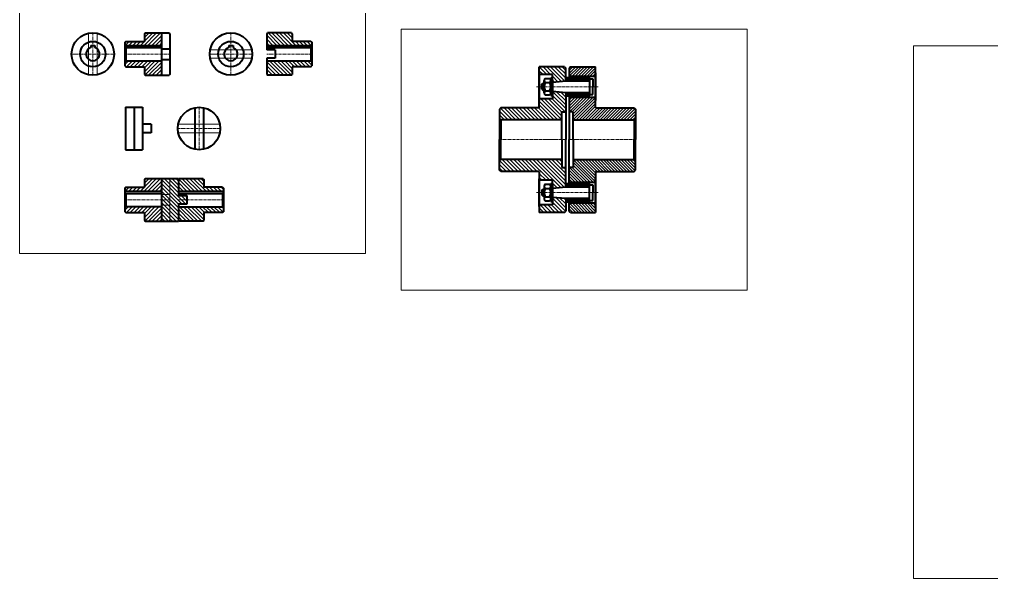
# Model space of a CAD drawing. Header units: millimetres. Extents: x -11382 to 23553, y -372 to 10786.
# Drawn here: x 557 to 1703, y 3916 to 4575 of the extents above; entities that cross this region are included whole.
import ezdxf

# ---------------------------------------------------------------- set-up
doc = ezdxf.new("R2010")
doc.units = ezdxf.units.MM
doc.header["$LTSCALE"] = 0.2
doc.linetypes.add('CENTER', pattern=[50.8, 31.75, -6.35, 6.35, -6.35])
doc.linetypes.add('HIDDEN', pattern=[9.525, 6.35, -3.175])
for name, color, linetype, lineweight in [('đướng nét đứt', 4, 'HIDDEN', 20), ('đường bao thấy', 7, 'Continuous', 40), ('đường kích thước', 90, 'Continuous', 15), ('đường mặt cắt', 160, 'Continuous', 15), ('đường nét mảnh', 220, 'Continuous', 15), ('đường nét tâm', 137, 'CENTER', 15)]:
    doc.layers.add(name, color=color, linetype=linetype, lineweight=lineweight)
pattern_1 = [(45, (631.808, 1998.392), (-2.245064, 2.245064), [])]
pattern_2 = [(135, (631.808, 1998.392), (-2.245064, -2.245064), [])]
pattern_3 = [(135, (-216.7068, -2536.049), (-2.245064, -2.245064), [])]
pattern_4 = [(45, (631.808, 1826.6903), (-2.245064, 2.245064), [])]
pattern_5 = [(45, (516.8664, -2750.062), (-1.75114994, 1.75114994), [])]
pattern_6 = [(315, (516.8664, 11617.3534), (-1.75114994, -1.75114994), [])]

# ---------------------------------------------------------------- blocks, each defined once
blk = doc.blocks.new('khớp nối oldham')
at = {"layer": 'đường mặt cắt', "ltscale": 0.5}
h = blk.add_hatch(dxfattribs=at)
h.set_pattern_fill('ANSI31', color=256, angle=90, style=0)
h.set_pattern_definition([(135, (-137.6363, -2366.6426), (-2.245064, -2.245064), [])])
h.paths.add_polyline_path([(20, 25), (0, 25), (0, -25), (20, -25), (20, -5), (30, -5), (30, 5), (20, 5)])
at = {"layer": 'đường bao thấy', "ltscale": 0.5}
for p, q in [((0, 25), (0, -25)), ((0, 25), (20, 25)), ((20, 25), (20, 5)), ((30, 5), (20, 5)), ((30, 5), (30, -5)), ((20, -5), (20, -25)), ((30, -5), (20, -5)), ((0, -25), (20, -25))]:
    blk.add_line(p, q, dxfattribs=at)
blk = doc.blocks.new('khớp nối oldham 2')
at = {"layer": 'đường mặt cắt', "ltscale": 0.5}
h = blk.add_hatch(dxfattribs=at)
h.set_pattern_fill('ANSI31', color=256, angle=90, style=0)
h.set_pattern_definition(pattern_3)
h.paths.add_polyline_path([(53, 15), (30, 15), (30, 24), (29, 25), (1, 25), (0, 24), (0, 10.3), (53, 10.3)])
h = blk.add_hatch(dxfattribs=at)
h.set_pattern_fill('ANSI31', color=256, angle=90, style=0)
h.set_pattern_definition(pattern_3)
h.paths.add_polyline_path([(0, -8), (0, -24), (1, -25), (29, -25), (30, -24), (30, -15), (53, -15), (53, -9), (52, -8)])
at = {"layer": 'đường bao thấy', "ltscale": 0.5}
for p, q in [((0, 24), (1, 25)), ((0, 24), (0, 5)), ((29, 25), (1, 25)), ((29, 25), (30, 24)), ((30, 24), (30, 15)), ((52, 15), (30, 15)), ((52, 15), (53, 14)), ((53, 14), (53, -14)), ((0, 10.3), (53, 10.3)), ((0, 7.6), (52, 7.6)), ((10, 5), (0, 5)), ((10, 5), (10, -5)), ((52, 7.6), (53, 8.6)), ((52, 7.6), (52, -8)), ((10, -5), (0, -5)), ((0, -5), (0, -24)), ((0, -8), (52, -8)), ((52, -8), (53, -9)), ((52, -15), (30, -15)), ((30, -15), (30, -24)), ((52, -15), (53, -14)), ((0, -24), (1, -25)), ((29, -25), (1, -25)), ((29, -25), (30, -24))]:
    blk.add_line(p, q, dxfattribs=at)
at = {"layer": 'đường nét tâm', "ltscale": 0.5}
blk.add_line((53, 0), (0, 0), dxfattribs=at)

msp = doc.modelspace()

# ---------------------------------------------------------------- hatches: boundary and pattern name
at = {"layer": 'đường mặt cắt', "ltscale": 0.5}
h = msp.add_hatch(dxfattribs=at)
h.set_pattern_fill('ANSI31', color=256, style=0)
h.set_pattern_definition(pattern_1)
h.paths.add_polyline_path([(724.435, 4559.441), (705.435, 4559.441), (704.435, 4558.441), (704.435, 4549.441), (682.444, 4549.441), (681.444, 4548.441), (681.444, 4544.741), (724.435, 4544.741)])
h = msp.add_hatch(dxfattribs=at)
h.set_pattern_fill('ANSI31', color=256, angle=90, style=0)
h.set_pattern_definition(pattern_2)
h.paths.add_polyline_path([(901.505, 4549.441), (878.515, 4549.441), (878.515, 4558.441), (877.515, 4559.441), (849.515, 4559.441), (848.515, 4558.441), (848.515, 4544.741), (901.505, 4544.741)])
h = msp.add_hatch(dxfattribs=at)
h.set_pattern_fill('ANSI31', color=256, style=0)
h.set_pattern_definition(pattern_1)
h.paths.add_polyline_path([(724.435, 4526.441), (682.444, 4526.441), (681.444, 4525.441), (681.444, 4520.441), (682.444, 4519.441), (704.435, 4519.441), (704.435, 4510.441), (705.435, 4509.441), (724.435, 4509.441)])
h = msp.add_hatch(dxfattribs=at)
h.set_pattern_fill('ANSI31', color=256, angle=90, style=0)
h.set_pattern_definition(pattern_2)
h.paths.add_polyline_path([(848.515, 4526.441), (848.515, 4510.441), (849.515, 4509.441), (877.515, 4509.441), (878.515, 4510.441), (878.515, 4519.441), (901.505, 4519.441), (901.505, 4525.441), (900.505, 4526.441)])
at = {"layer": 'đường mặt cắt'}
h = msp.add_hatch(dxfattribs=at)
h.set_pattern_fill('ANSI31', color=256, angle=90, style=0)
h.paths.add_polyline_path([(1185.243, 4510.476), (1185.243, 4504.236), (1185.243, 4501.296), (1200.843, 4502.796), (1200.843, 4504.236), (1200.843, 4506.576), (1200.843, 4517.886), (1199.283, 4519.446), (1169.643, 4519.446), (1169.643, 4510.476)])
at = {"layer": 'đường mặt cắt', "ltscale": 0.5}
h = msp.add_hatch(dxfattribs=at)
h.set_pattern_fill('ANSI31', color=256, scale=0.78, style=0)
h.set_pattern_definition(pattern_5)
h.paths.add_polyline_path([(1204.843, 4508.236), (1236.043, 4508.236), (1236.043, 4519.446), (1204.843, 4519.446)])
at = {"layer": 'đường mặt cắt'}
h = msp.add_hatch(dxfattribs=at)
h.set_pattern_fill('ANSI31', color=256, scale=0.3, style=0)
h.paths.add_polyline_path([(1204.843, 4502.796), (1204.843, 4506.796), (1200.843, 4506.796), (1200.843, 4504.236), (1200.843, 4502.796)])
h = msp.add_hatch(dxfattribs=at)
h.set_pattern_fill('NET3', color=6, scale=0.3, style=0)
h.paths.add_polyline_path([(1228.843, 4502.796), (1228.843, 4506.237, 0.40473061), (1226.908, 4508.236), (1226.778, 4508.236, 0.40473061), (1224.843, 4506.237, 0.40473061), (1222.908, 4508.236), (1222.778, 4508.236, 0.40473061), (1220.843, 4506.237, 0.40473061), (1218.908, 4508.236), (1218.778, 4508.236, 0.40473061), (1216.843, 4506.237, 0.40473061), (1214.908, 4508.236), (1214.778, 4508.236, 0.40473061), (1212.843, 4506.237, 0.40473061), (1210.908, 4508.236), (1210.778, 4508.236, 0.40473061), (1208.843, 4506.237, 0.40473061), (1206.908, 4508.236), (1206.778, 4508.236, 0.40473061), (1204.843, 4506.237), (1204.843, 4502.796)])
h = msp.add_hatch(dxfattribs=at)
h.set_pattern_fill('ANSI31', color=256, angle=90, style=0)
h.paths.add_polyline_path([(1200.843, 4489.296), (1185.243, 4490.796), (1185.243, 4485.546), (1185.243, 4481.616), (1169.643, 4481.616), (1169.643, 4479.666), (1169.643, 4471.086), (1124.403, 4471.086), (1122.843, 4469.526), (1122.843, 4458.606), (1124.403, 4457.046), (1196.163, 4457.046), (1196.163, 4466.406), (1200.843, 4466.406)])
h = msp.add_hatch(dxfattribs=at)
h.set_pattern_fill('ANSI31', color=256, scale=0.3, style=0)
h.paths.add_polyline_path([(1200.843, 4485.296), (1204.843, 4485.296), (1204.843, 4489.296), (1200.843, 4489.296)])
h = msp.add_hatch(dxfattribs=at)
h.set_pattern_fill('NET3', color=6, scale=0.3, style=0)
h.paths.add_polyline_path([(1216.843, 4485.855, 0.40473061), (1218.778, 4483.856), (1218.908, 4483.856, 0.40473061), (1220.843, 4485.855, 0.40473061), (1222.778, 4483.856), (1222.908, 4483.856, 0.40473061), (1224.843, 4485.855, 0.40473061), (1226.778, 4483.856), (1226.908, 4483.856, 0.40473061), (1228.843, 4485.855), (1228.843, 4489.296), (1204.843, 4489.296), (1204.843, 4485.855, 0.40473061), (1206.778, 4483.856), (1206.908, 4483.856, 0.40473061), (1208.843, 4485.855, 0.40473061), (1210.778, 4483.856), (1210.908, 4483.856, 0.40473061), (1212.843, 4485.855, 0.40473061), (1214.778, 4483.856), (1214.908, 4483.856, 0.40473061)])
at = {"layer": 'đường mặt cắt', "ltscale": 0.5}
h = msp.add_hatch(dxfattribs=at)
h.set_pattern_fill('ANSI31', color=256, scale=0.78, style=0)
h.set_pattern_definition(pattern_5)
h.paths.add_polyline_path([(1236.043, 4483.856), (1204.843, 4483.856), (1204.843, 4466.406), (1209.523, 4466.406), (1209.523, 4457.046), (1281.283, 4457.046), (1282.843, 4458.606), (1282.843, 4471.086), (1236.043, 4471.086)])
at = {"layer": 'đường mặt cắt'}
h = msp.add_hatch(dxfattribs=at)
h.set_pattern_fill('ANSI31', color=256, angle=90, style=0)
h.paths.add_polyline_path([(1169.643, 4396.206), (1169.643, 4385.676), (1185.243, 4385.676), (1185.243, 4376.496), (1200.843, 4377.996), (1200.843, 4400.886), (1196.163, 4400.886), (1196.163, 4410.246), (1124.403, 4410.246), (1122.843, 4408.686), (1122.843, 4397.766), (1124.403, 4396.206)])
at = {"layer": 'đường mặt cắt', "ltscale": 0.5}
h = msp.add_hatch(dxfattribs=at)
h.set_pattern_fill('ANSI31', color=256, scale=0.78, style=0)
h.set_pattern_definition(pattern_6)
h.paths.add_polyline_path([(1236.043, 4383.436), (1204.843, 4383.436), (1204.843, 4400.886), (1209.523, 4400.886), (1209.523, 4410.246), (1281.283, 4410.246), (1282.843, 4408.686), (1282.843, 4396.206), (1236.043, 4396.206)])
h = msp.add_hatch(dxfattribs=at)
h.set_pattern_fill('ANSI31', color=256, style=0)
h.set_pattern_definition(pattern_4)
h.paths.add_polyline_path([(724.435, 4373.039), (724.435, 4387.739), (705.435, 4387.739), (704.435, 4386.739), (704.435, 4377.739), (682.444, 4377.739), (681.444, 4376.739), (681.444, 4373.039)])
at = {"layer": 'đường mặt cắt'}
h = msp.add_hatch(dxfattribs=at)
h.set_pattern_fill('ANSI31', color=256, scale=0.3, style=0)
h.paths.add_polyline_path([(1200.843, 4377.996), (1204.843, 4377.996), (1204.843, 4381.996), (1200.843, 4381.996)])
h = msp.add_hatch(dxfattribs=at)
h.set_pattern_fill('NET3', color=6, scale=0.3, style=0)
h.paths.add_polyline_path([(1220.843, 4381.437, 0.40473061), (1218.908, 4383.436), (1218.778, 4383.436, 0.40473061), (1216.843, 4381.437, 0.40473061), (1214.908, 4383.436), (1214.778, 4383.436, 0.40473061), (1212.843, 4381.437, 0.40473061), (1210.908, 4383.436), (1210.778, 4383.436, 0.40473061), (1208.843, 4381.437, 0.40473061), (1206.908, 4383.436), (1206.778, 4383.436, 0.40473061), (1204.843, 4381.437), (1204.843, 4377.996), (1228.843, 4377.996), (1228.843, 4381.437, 0.40473061), (1226.908, 4383.436), (1226.778, 4383.436, 0.40473061), (1224.843, 4381.437, 0.40473061), (1222.908, 4383.436), (1222.778, 4383.436, 0.40473061)])
h = msp.add_hatch(dxfattribs=at)
h.set_pattern_fill('ANSI31', color=256, angle=90, style=0)
h.paths.add_polyline_path([(1199.283, 4347.846), (1200.843, 4349.406), (1200.843, 4363.056), (1200.843, 4364.496), (1185.243, 4365.996), (1185.243, 4360.746), (1185.243, 4356.816), (1169.643, 4356.816), (1169.643, 4354.866), (1169.643, 4347.846)])
h = msp.add_hatch(dxfattribs=at)
h.set_pattern_fill('ANSI31', color=256, scale=0.3, style=0)
h.paths.add_polyline_path([(1200.843, 4360.716), (1200.843, 4360.496), (1204.843, 4360.496), (1204.843, 4364.496), (1200.843, 4364.496), (1200.843, 4363.056)])
h = msp.add_hatch(dxfattribs=at)
h.set_pattern_fill('NET3', color=6, scale=0.3, style=0)
h.paths.add_polyline_path([(1204.843, 4364.496), (1204.843, 4361.055, 0.40473061), (1206.778, 4359.056), (1206.908, 4359.056, 0.40473061), (1208.843, 4361.055, 0.40473061), (1210.778, 4359.056), (1210.908, 4359.056, 0.40473061), (1212.843, 4361.055, 0.40473061), (1214.778, 4359.056), (1214.908, 4359.056, 0.40473061), (1216.843, 4361.055, 0.40473061), (1218.778, 4359.056), (1218.908, 4359.056, 0.40473061), (1220.843, 4361.055, 0.40473061), (1222.778, 4359.056), (1222.908, 4359.056, 0.40473061), (1224.843, 4361.055, 0.40473061), (1226.778, 4359.056), (1226.908, 4359.056, 0.40473061), (1228.843, 4361.055), (1228.843, 4364.496)])
at = {"layer": 'đường mặt cắt', "ltscale": 0.5}
h = msp.add_hatch(dxfattribs=at)
h.set_pattern_fill('ANSI31', color=256, style=0)
h.set_pattern_definition(pattern_4)
h.paths.add_polyline_path([(724.435, 4354.739), (682.444, 4354.739), (681.444, 4353.739), (681.444, 4348.739), (682.444, 4347.739), (704.435, 4347.739), (704.435, 4338.739), (705.435, 4337.739), (724.435, 4337.739)])
h = msp.add_hatch(dxfattribs=at)
h.set_pattern_fill('ANSI31', color=256, scale=0.78, style=0)
h.set_pattern_definition(pattern_6)
h.paths.add_polyline_path([(1204.843, 4359.056), (1236.043, 4359.056), (1236.043, 4347.846), (1204.843, 4347.846)])

# ---------------------------------------------------------------- linework, layer by layer
at = {"layer": 'đướng nét đứt', "ltscale": 0.5}
for p, q in [((638.63, 4558.936), (638.63, 4509.946)), ((648.63, 4558.936), (648.63, 4509.946)), ((781.769, 4539.441), (830.759, 4539.441)), ((781.769, 4529.441), (830.759, 4529.441)), ((744.33, 4451.786), (793.32, 4451.786)), ((744.33, 4441.786), (793.32, 4441.786)), ((733.435, 4387.739), (734.435, 4386.739)), ((734.435, 4386.739), (734.435, 4338.739)), ((724.435, 4368.984), (734.435, 4368.984)), ((724.435, 4356.494), (734.435, 4356.494)), ((734.435, 4338.739), (733.435, 4337.739))]:
    msp.add_line(p, q, dxfattribs=at)
at = {"layer": 'đường bao thấy', "ltscale": 0.5}
for p, q in [((704.435, 4558.441), (705.435, 4559.441)), ((705.435, 4559.441), (733.435, 4559.441)), ((724.435, 4559.441), (724.435, 4526.441)), ((733.435, 4559.441), (734.435, 4558.441)), ((848.515, 4558.441), (849.515, 4559.441)), ((877.515, 4559.441), (849.515, 4559.441)), ((877.515, 4559.441), (878.515, 4558.441)), ((682.444, 4549.441), (681.444, 4548.441)), ((681.444, 4548.441), (681.444, 4520.441)), ((682.444, 4549.441), (704.435, 4549.441)), ((704.435, 4558.441), (704.435, 4549.441)), ((734.435, 4558.441), (734.435, 4510.441)), ((848.515, 4558.441), (848.515, 4539.441)), ((878.515, 4558.441), (878.515, 4549.441)), ((900.505, 4549.441), (878.515, 4549.441)), ((900.505, 4549.441), (901.505, 4548.441)), ((901.505, 4548.441), (901.505, 4520.441)), ((641.13, 4544.741), (646.13, 4544.741)), ((641.13, 4544.741), (641.13, 4542.04)), ((646.13, 4544.741), (646.13, 4542.04)), ((681.444, 4544.741), (724.435, 4544.741)), ((681.444, 4543.04), (682.444, 4542.04)), ((682.444, 4542.04), (724.435, 4542.04)), ((682.444, 4542.04), (682.444, 4526.441)), ((724.435, 4540.686), (734.435, 4540.686)), ((803.764, 4544.741), (803.764, 4542.04)), ((803.764, 4544.741), (808.764, 4544.741)), ((808.764, 4544.741), (808.764, 4542.04)), ((848.515, 4544.741), (901.505, 4544.741)), ((848.515, 4542.04), (900.505, 4542.04)), ((858.515, 4539.441), (848.515, 4539.441)), ((858.515, 4539.441), (858.515, 4529.441)), ((900.505, 4542.04), (901.505, 4543.04)), ((900.505, 4542.04), (900.505, 4526.441)), ((682.444, 4526.441), (681.444, 4525.441)), ((682.444, 4526.441), (724.435, 4526.441)), ((724.435, 4528.196), (734.435, 4528.196)), ((724.435, 4526.441), (724.435, 4509.441)), ((858.515, 4529.441), (848.515, 4529.441)), ((848.515, 4529.441), (848.515, 4510.441)), ((848.515, 4526.441), (900.505, 4526.441)), ((900.505, 4526.441), (901.505, 4525.441)), ((681.444, 4520.441), (682.444, 4519.441)), ((682.444, 4519.441), (704.435, 4519.441)), ((704.435, 4519.441), (704.435, 4510.441)), ((900.505, 4519.441), (878.515, 4519.441)), ((878.515, 4519.441), (878.515, 4510.441)), ((900.505, 4519.441), (901.505, 4520.441)), ((1169.643, 4471.086), (1169.643, 4519.446)), ((1199.283, 4519.446), (1169.643, 4519.446)), ((1199.283, 4519.446), (1200.843, 4517.886)), ((1200.843, 4504.236), (1200.843, 4517.886)), ((1206.403, 4519.446), (1204.843, 4517.886)), ((1204.843, 4517.886), (1204.843, 4502.796)), ((1206.403, 4519.446), (1236.043, 4519.446)), ((1236.043, 4471.086), (1236.043, 4519.446)), ((704.435, 4510.441), (705.435, 4509.441)), ((705.435, 4509.441), (733.435, 4509.441)), ((734.435, 4510.441), (733.435, 4509.441)), ((848.515, 4510.441), (849.515, 4509.441)), ((877.515, 4509.441), (849.515, 4509.441)), ((877.515, 4509.441), (878.515, 4510.441)), ((1200.843, 4504.236), (1200.843, 4502.796)), ((1204.843, 4508.236), (1236.043, 4508.236)), ((1228.843, 4505.236), (1232.843, 4505.236)), ((1200.843, 4489.296), (1200.843, 4433.646)), ((1204.843, 4485.296), (1204.843, 4489.296)), ((1204.843, 4489.296), (1204.843, 4433.646)), ((1204.843, 4487.856), (1204.843, 4489.296)), ((1204.843, 4489.296), (1204.843, 4485.296)), ((1204.843, 4483.856), (1236.043, 4483.856)), ((1228.843, 4486.856), (1232.843, 4486.856)), ((682.213, 4471.786), (682.213, 4421.786)), ((682.213, 4471.786), (702.213, 4471.786)), ((692.213, 4471.786), (692.213, 4421.786)), ((702.213, 4471.786), (702.213, 4421.786)), ((763.825, 4471.281), (763.825, 4422.291)), ((773.825, 4471.281), (773.825, 4422.291)), ((1124.403, 4471.086), (1122.843, 4469.526)), ((1122.843, 4469.526), (1122.843, 4433.646)), ((1169.643, 4471.086), (1124.403, 4471.086)), ((1236.043, 4471.086), (1281.283, 4471.086)), ((1281.283, 4471.086), (1282.843, 4469.526)), ((1282.843, 4469.526), (1282.843, 4433.646)), ((1124.403, 4457.046), (1122.843, 4458.606)), ((1196.163, 4457.046), (1124.403, 4457.046)), ((1124.403, 4457.046), (1124.403, 4433.646)), ((1196.163, 4466.406), (1200.843, 4466.406)), ((1196.163, 4433.646), (1196.163, 4466.406)), ((1209.523, 4466.406), (1204.843, 4466.406)), ((1209.523, 4433.646), (1209.523, 4466.406)), ((1209.523, 4457.046), (1281.283, 4457.046)), ((1281.283, 4457.046), (1282.843, 4458.606)), ((1281.283, 4457.046), (1281.283, 4433.646)), ((712.213, 4451.786), (702.213, 4451.786)), ((712.213, 4451.786), (712.213, 4441.786)), ((712.213, 4441.786), (702.213, 4441.786)), ((1122.843, 4397.766), (1122.843, 4433.646)), ((1124.403, 4410.246), (1124.403, 4433.646)), ((1196.163, 4433.646), (1196.163, 4400.886)), ((1200.843, 4377.996), (1200.843, 4433.646)), ((1204.843, 4377.996), (1204.843, 4433.646)), ((1209.523, 4433.646), (1209.523, 4400.886)), ((1281.283, 4410.246), (1281.283, 4433.646)), ((1282.843, 4397.766), (1282.843, 4433.646)), ((682.213, 4421.786), (702.213, 4421.786)), ((1124.403, 4410.246), (1122.843, 4408.686)), ((1196.163, 4410.246), (1124.403, 4410.246)), ((1209.523, 4410.246), (1281.283, 4410.246)), ((1281.283, 4410.246), (1282.843, 4408.686)), ((1196.163, 4400.886), (1200.843, 4400.886)), ((1209.523, 4400.886), (1204.843, 4400.886)), ((704.435, 4386.739), (705.435, 4387.739)), ((705.435, 4387.739), (733.435, 4387.739)), ((724.435, 4387.739), (724.435, 4354.739)), ((1124.403, 4396.206), (1122.843, 4397.766)), ((1169.643, 4396.206), (1124.403, 4396.206)), ((1169.643, 4396.206), (1169.643, 4347.846)), ((1236.043, 4396.206), (1281.283, 4396.206)), ((1236.043, 4396.206), (1236.043, 4347.846)), ((1281.283, 4396.206), (1282.843, 4397.766)), ((682.444, 4377.739), (681.444, 4376.739)), ((681.444, 4376.739), (681.444, 4348.739)), ((682.444, 4377.739), (704.435, 4377.739)), ((704.435, 4386.739), (704.435, 4377.739)), ((1204.843, 4383.436), (1236.043, 4383.436)), ((1204.843, 4381.996), (1204.843, 4377.996)), ((1204.843, 4377.996), (1204.843, 4381.996)), ((1204.843, 4379.436), (1204.843, 4377.996)), ((1228.843, 4380.436), (1232.843, 4380.436)), ((681.444, 4373.039), (724.435, 4373.039)), ((681.444, 4371.339), (682.444, 4370.339)), ((682.444, 4370.339), (724.435, 4370.339)), ((682.444, 4370.339), (682.444, 4354.739)), ((1200.843, 4363.056), (1200.843, 4364.496)), ((1204.843, 4349.406), (1204.843, 4364.496)), ((682.444, 4354.739), (681.444, 4353.739)), ((682.444, 4354.739), (724.435, 4354.739)), ((724.435, 4354.739), (724.435, 4337.739)), ((1200.843, 4363.056), (1200.843, 4349.406)), ((1204.843, 4359.056), (1236.043, 4359.056)), ((1228.843, 4362.056), (1232.843, 4362.056)), ((681.444, 4348.739), (682.444, 4347.739)), ((682.444, 4347.739), (704.435, 4347.739)), ((704.435, 4347.739), (704.435, 4338.739)), ((1199.283, 4347.846), (1169.643, 4347.846)), ((1199.283, 4347.846), (1200.843, 4349.406)), ((1206.403, 4347.846), (1204.843, 4349.406)), ((1206.403, 4347.846), (1236.043, 4347.846)), ((704.435, 4338.739), (705.435, 4337.739)), ((705.435, 4337.739), (733.435, 4337.739))]:
    msp.add_line(p, q, dxfattribs=at)
at = {"layer": 'đường bao thấy'}
for p, q in [((1169.643, 4512.426), (1169.643, 4479.666)), ((1185.243, 4510.476), (1169.643, 4510.476)), ((1175.243, 4488.684), (1175.243, 4503.407)), ((1176.699, 4505.861), (1181.787, 4505.861)), ((1183.243, 4485.546), (1183.243, 4506.546)), ((1183.243, 4506.546), (1185.243, 4506.546)), ((1183.243, 4488.684), (1183.243, 4503.407)), ((1185.243, 4504.236), (1185.243, 4510.476)), ((1185.243, 4485.546), (1185.243, 4506.546)), ((1185.243, 4504.236), (1185.243, 4481.616)), ((1185.243, 4501.296), (1200.843, 4502.796)), ((1200.843, 4506.796), (1204.843, 4506.796)), ((1200.843, 4504.236), (1200.843, 4506.576)), ((1200.843, 4502.796), (1228.843, 4502.796)), ((1228.843, 4506.237), (1228.843, 4485.855)), ((1228.843, 4505.236), (1228.843, 4489.296)), ((1232.843, 4505.236), (1232.843, 4496.046)), ((1236.043, 4512.426), (1236.043, 4479.666)), ((1172.757, 4499.046), (1173.757, 4500.046)), ((1172.757, 4493.046), (1172.757, 4499.046)), ((1172.757, 4493.046), (1173.757, 4492.046)), ((1173.757, 4500.046), (1175.243, 4500.046)), ((1173.757, 4500.046), (1173.757, 4492.046)), ((1173.757, 4492.046), (1175.243, 4492.046)), ((1176.699, 4500.953), (1181.787, 4500.953)), ((1176.699, 4491.138), (1181.787, 4491.138)), ((1183.243, 4498.46), (1185.243, 4496.974)), ((1183.243, 4496.046), (1185.243, 4494.56)), ((1185.243, 4501.296), (1185.243, 4492.646)), ((1185.243, 4490.796), (1185.243, 4492.646)), ((1185.243, 4490.796), (1200.843, 4489.296)), ((1232.843, 4486.856), (1232.843, 4496.046)), ((1185.243, 4481.616), (1169.643, 4481.616)), ((1176.699, 4486.231), (1181.787, 4486.231)), ((1183.243, 4485.546), (1185.243, 4485.546)), ((1200.843, 4489.296), (1228.843, 4489.296)), ((1200.843, 4485.296), (1204.843, 4485.296)), ((1169.643, 4354.866), (1169.643, 4387.626)), ((1236.043, 4354.866), (1236.043, 4387.626)), ((1185.243, 4385.676), (1169.643, 4385.676)), ((1175.243, 4378.607), (1175.243, 4363.884)), ((1176.699, 4381.061), (1181.787, 4381.061)), ((1176.699, 4376.153), (1181.787, 4376.153)), ((1183.243, 4381.746), (1183.243, 4360.746)), ((1183.243, 4381.746), (1185.243, 4381.746)), ((1183.243, 4378.607), (1183.243, 4363.884)), ((1185.243, 4363.056), (1185.243, 4385.676)), ((1185.243, 4381.746), (1185.243, 4360.746)), ((1185.243, 4376.496), (1200.843, 4377.996)), ((1185.243, 4376.496), (1185.243, 4374.646)), ((1200.843, 4381.996), (1204.843, 4381.996)), ((1200.843, 4377.996), (1228.843, 4377.996)), ((1228.843, 4361.055), (1228.843, 4381.437)), ((1228.843, 4362.056), (1228.843, 4377.996)), ((1232.843, 4380.436), (1232.843, 4371.246)), ((1172.757, 4374.246), (1173.757, 4375.246)), ((1172.757, 4374.246), (1172.757, 4368.246)), ((1172.757, 4368.246), (1173.757, 4367.246)), ((1173.757, 4375.246), (1175.243, 4375.246)), ((1173.757, 4367.246), (1173.757, 4375.246)), ((1173.757, 4367.246), (1175.243, 4367.246)), ((1176.699, 4366.338), (1181.787, 4366.338)), ((1183.243, 4371.246), (1185.243, 4372.731)), ((1183.243, 4368.832), (1185.243, 4370.317)), ((1185.243, 4365.996), (1185.243, 4374.646)), ((1185.243, 4365.996), (1200.843, 4364.496)), ((1200.843, 4364.496), (1228.843, 4364.496)), ((1232.843, 4362.056), (1232.843, 4371.246)), ((1185.243, 4356.816), (1169.643, 4356.816)), ((1176.699, 4361.431), (1181.787, 4361.431)), ((1183.243, 4360.746), (1185.243, 4360.746)), ((1185.243, 4363.056), (1185.243, 4356.816)), ((1200.843, 4363.056), (1200.843, 4360.716)), ((1200.843, 4360.496), (1204.843, 4360.496))]:
    msp.add_line(p, q, dxfattribs=at)
at = {"layer": 'đường bao thấy', "ltscale": 0.5}
for centre, radius in [((643.63, 4534.441), 25), ((806.264, 4534.441), 25), ((643.63, 4534.441), 15), ((806.264, 4534.441), 15), ((768.825, 4446.786), 25)]:
    msp.add_circle(centre, radius, dxfattribs=at)
for centre in [(643.63, 4534.441), (806.264, 4534.441)]:
    msp.add_arc(centre, 8, 108.209957, 71.790043, dxfattribs=at)
at = {"layer": 'đường bao thấy'}
for centre, radius, start, end in [((1178.039, 4503.407), 2.796, 118.642718, 241.357282), ((1180.447, 4503.407), 2.796, 298.642718, 61.357282), ((1206.843, 4506.237), 2, 0, 180), ((1210.843, 4506.237), 2, 0, 180), ((1214.843, 4506.237), 2, 0, 180), ((1218.843, 4506.237), 2, 0, 180), ((1222.843, 4506.237), 2, 0, 180), ((1226.843, 4506.237), 2, 0, 180), ((1184.243, 4496.046), 9, 146.956524, 213.043476), ((1178.039, 4488.684), 2.796, 118.642718, 241.357282), ((1174.243, 4496.046), 9, 326.956524, 33.043476), ((1180.447, 4488.684), 2.796, 298.642718, 61.357282), ((1206.843, 4485.855), 2, 180, 0), ((1210.843, 4485.855), 2, 180, 0), ((1214.843, 4485.855), 2, 180, 0), ((1218.843, 4485.855), 2, 180, 0), ((1222.843, 4485.855), 2, 180, 0), ((1226.843, 4485.855), 2, 180, 0), ((1178.039, 4378.607), 2.796, 118.642718, 241.357282), ((1184.243, 4371.246), 9, 146.956524, 213.043476), ((1180.447, 4378.607), 2.796, 298.642718, 61.357282), ((1174.243, 4371.246), 9, 326.956524, 33.043476), ((1206.843, 4381.437), 2, 0, 180), ((1210.843, 4381.437), 2, 0, 180), ((1214.843, 4381.437), 2, 0, 180), ((1218.843, 4381.437), 2, 0, 180), ((1222.843, 4381.437), 2, 0, 180), ((1226.843, 4381.437), 2, 0, 180), ((1178.039, 4363.884), 2.796, 118.642718, 241.357282), ((1180.447, 4363.884), 2.796, 298.642718, 61.357282), ((1206.843, 4361.055), 2, 180, 0), ((1210.843, 4361.055), 2, 180, 0), ((1214.843, 4361.055), 2, 180, 0), ((1218.843, 4361.055), 2, 180, 0), ((1222.843, 4361.055), 2, 180, 0), ((1226.843, 4361.055), 2, 180, 0)]:
    msp.add_arc(centre, radius, start, end, dxfattribs=at)
at = {"layer": 'đường kích thước', "ltscale": 0.5}
for points in [[(557.126, 4606.847), (964.899, 4606.847), (964.899, 4299.639), (557.126, 4299.639)], [(1006.99, 4563.647), (1414.763, 4563.647), (1414.763, 4256.438), (1006.99, 4256.438)], [(1610.459, 4544.004), (2018.232, 4544.004), (2018.232, 3916.409), (1610.459, 3916.409)]]:
    msp.add_lwpolyline(points, close=True, dxfattribs=at)
at = {"layer": 'đường nét mảnh'}
for p, q in [((1172.757, 4499.446), (1175.243, 4499.446)), ((1172.757, 4492.646), (1175.243, 4492.646)), ((1172.757, 4374.646), (1175.243, 4374.646)), ((1172.757, 4367.846), (1175.243, 4367.846))]:
    msp.add_line(p, q, dxfattribs=at)
at = {"layer": 'đường nét tâm', "ltscale": 0.5}
for p, q in [((643.63, 4559.441), (643.63, 4509.441)), ((806.264, 4559.441), (806.264, 4509.441)), ((618.63, 4534.441), (668.63, 4534.441)), ((681.444, 4534.441), (734.435, 4534.441)), ((781.264, 4534.441), (831.264, 4534.441)), ((901.505, 4534.441), (848.515, 4534.441)), ((1203.963, 4496.046), (1166.523, 4496.046)), ((1201.723, 4496.046), (1239.163, 4496.046)), ((768.825, 4471.786), (768.825, 4421.786)), ((743.825, 4446.786), (793.825, 4446.786)), ((1122.843, 4433.646), (1200.843, 4433.646)), ((1122.843, 4433.646), (1200.843, 4433.646)), ((1282.843, 4433.646), (1204.843, 4433.646)), ((1282.843, 4433.646), (1204.843, 4433.646)), ((1203.963, 4371.246), (1166.523, 4371.246)), ((1201.723, 4371.246), (1239.163, 4371.246)), ((681.444, 4362.739), (734.435, 4362.739))]:
    msp.add_line(p, q, dxfattribs=at)

# ---------------------------------------------------------------- block references
at = {"layer": 'đường bao thấy'}
for name, p in [('khớp nối oldham', (724.435, 4362.739)), ('khớp nối oldham 2', (744.435, 4362.595))]:
    msp.add_blockref(name, p, dxfattribs=at)

doc.saveas('drawing.dxf')
